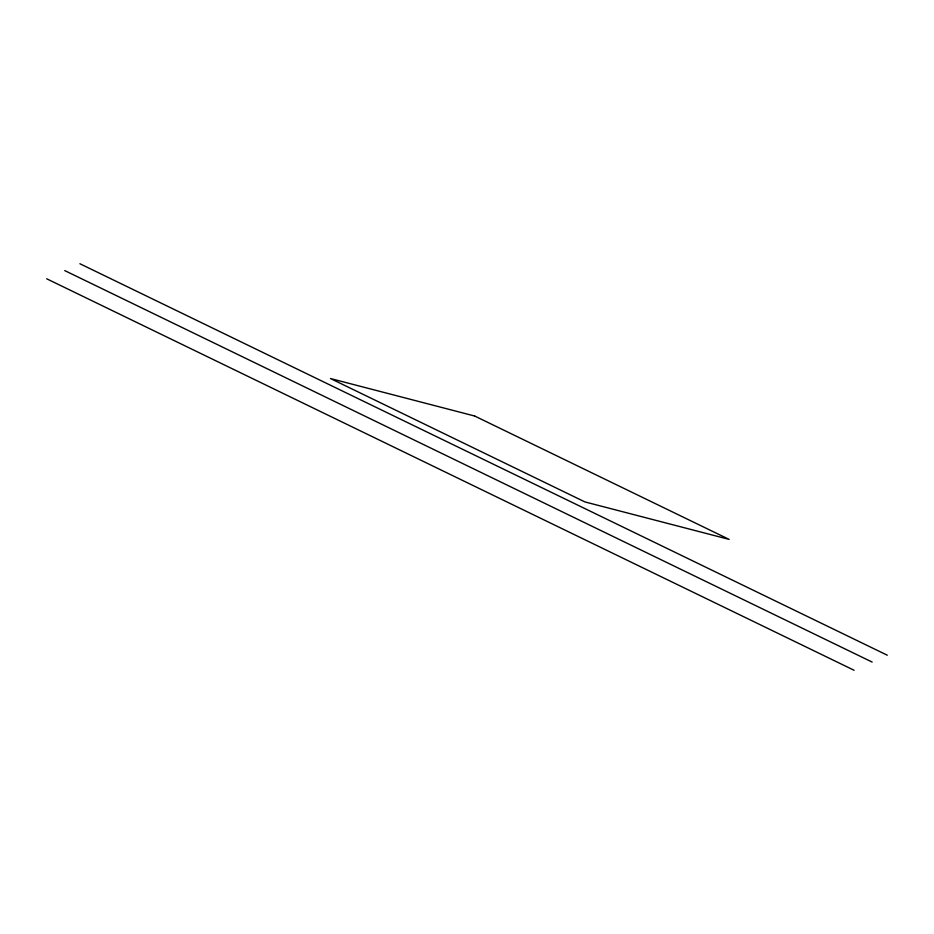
<?xml version="1.0" encoding="UTF-8"?>
<svg xmlns="http://www.w3.org/2000/svg" width="934" height="934" viewBox="0 0 934 934"><rect width="100%" height="100%" fill="white"/><g stroke="black" fill="none" stroke-linecap="round" stroke-linejoin="round"><path stroke-width="1.4" d="M79.904 263.738L887.3 655.213M64.761 270.603L872.158 662.078M46.7 278.787L854.096 670.262M474.67 416.027L330.484 378.539L584.929 501.92L729.127 539.397L474.67 416.027"/></g></svg>
